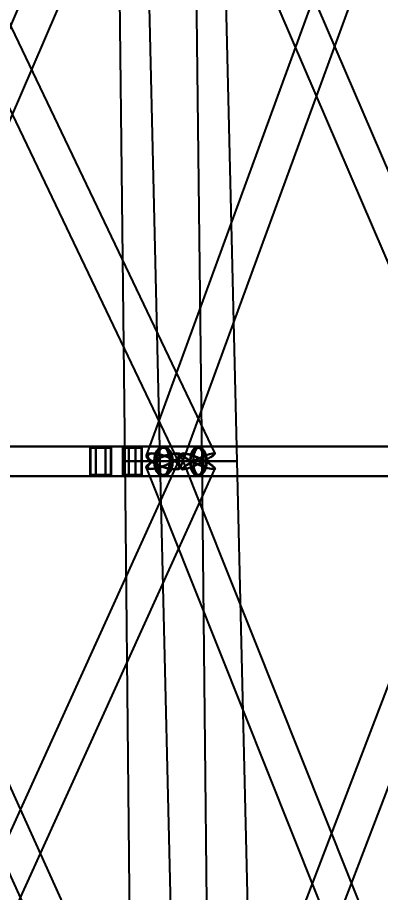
# Model space of a CAD drawing. Header units: millimetres. Extents: x -123812 to 252100, y -3000 to 639000.
# Drawn here: x 7129 to 12129, y 234055 to 246119 of the extents above; entities that cross this region are included whole.
import ezdxf

# ---------------------------------------------------------------- set-up
doc = ezdxf.new("R2010")
doc.units = ezdxf.units.MM
doc.layers.add('D-STR-DIM', color=7, linetype='Continuous', lineweight=13)
doc.layers.add('D-STR-STRC', color=7, linetype='Continuous', lineweight=25)
doc.styles.add('OpenSansCondensed-Light', font='OpenSansCondensed-Light.ttf')
doc.styles.add('TOWER_UNICODE', font='Arial Unicode.ttf')
doc.dimstyles.new('EZDXF', dxfattribs={"dimtxt": 0.25, "dimasz": 0.175, "dimexe": 0.375, "dimexo": 0.125, "dimgap": 0.1, "dimtad": 1, "dimlfac": 100, "dimzin": 12, "dimdsep": 46, "dimtxsty": 'OpenSansCondensed-Light', "dimblk": 'ARCHTICK', "dimcen": 2.5, "dimazin": 3, "dimtfac": 0.5, "dimtmove": 2, "dimatfit": 3})

# ---------------------------------------------------------------- blocks, each defined once
blk = doc.blocks.new('_ARCHTICK')
at = {"color": 0, "linetype": 'BYBLOCK', "const_width": 0.15}
blk.add_lwpolyline([(-0.5, -0.5), (0.5, 0.5)], dxfattribs=at)

msp = doc.modelspace()

# ---------------------------------------------------------------- linework, layer by layer
at = {"layer": 'D-STR-STRC'}
for points in [[(4956.5, 239902.1), (9258.4, 249902.1), (9253.4, 249920.1), (9232.8, 249943.5), (9198, 249970.8), (9151.3, 250000), (9096, 250029.2), (9035.8, 250056.5), (8974.8, 250079.9), (8917.2, 250097.9), (8866.9, 250109.2), (8827.3, 250113), (8801.1, 250109.2), (8790.2, 250097.9), (4488.3, 240097.9)], [(4616.5, 249890.4), (9391.4, 239890.4), (9403.2, 239886.5), (9429.9, 239890.4), (9469.5, 239901.7), (9519.5, 239919.8), (9576.3, 239943.3), (9636.1, 239970.6), (9694.9, 240000), (9748.6, 240029.4), (9793.6, 240056.7), (9826.8, 240080.2), (9845.9, 240098.3), (9849.6, 240109.6), (5074.8, 250109.6)], [(9151.6, 249902.1), (13453.9, 239902.1), (13464.9, 239890.8), (13491, 239887), (13530.6, 239890.8), (13580.9, 239902.1), (13638.5, 239920.1), (13699.5, 239943.5), (13759.7, 239970.8), (13815, 240000), (13861.7, 240029.2), (13896.5, 240056.5), (13917.1, 240079.9), (13922.1, 240097.9), (9619.8, 250097.9)], [(12553.3, 250080.2), (8899.3, 240080.2), (8906.3, 240056.7), (8929.1, 240029.4), (8966.2, 240000), (9015.1, 239970.6), (9072.5, 239943.3), (9134.5, 239919.8), (9196.8, 239901.7), (9255.1, 239890.4), (9305.6, 239886.5), (9344.8, 239890.4), (9369.9, 239901.7), (9379.3, 239919.8), (13033.3, 249919.8)], [(4722.4, 239796.8), (9139.3, 239796.8), (9162.3, 239803.7), (9183.7, 239824), (9202.1, 239856.3), (9216.3, 239898.4), (9225.1, 239947.4), (9228.2, 240000), (9225.1, 240052.6), (9216.3, 240101.6), (9202.1, 240143.7), (9183.7, 240176), (9162.3, 240196.3), (9139.3, 240203.2), (4722.4, 240203.2)], [(4963, 239796.8), (9620.5, 239796.8), (9638.8, 239803.7), (9655.9, 239824), (9670.6, 239856.3), (9681.8, 239898.4), (9688.9, 239947.4), (9691.3, 240000), (9688.9, 240052.6), (9681.8, 240101.6), (9670.6, 240143.7), (9655.9, 240176), (9638.8, 240196.3), (9620.5, 240203.2), (4963, 240203.2)], [(12966.3, 240203.2), (9139.3, 240203.2), (9105.8, 240196.3), (9074.5, 240176), (9047.7, 240143.7), (9027.1, 240101.6), (9014.2, 240052.6), (9009.7, 240000), (9014.2, 239947.4), (9027.1, 239898.4), (9047.7, 239856.3), (9074.5, 239824), (9105.8, 239803.7), (9139.3, 239796.8), (12966.3, 239796.8)], [(13688, 240203.2), (9620.5, 240203.2), (9591.1, 240196.3), (9563.6, 240176), (9540, 240143.7), (9521.9, 240101.6), (9510.5, 240052.6), (9506.7, 240000), (9510.5, 239947.4), (9521.9, 239898.4), (9540, 239856.3), (9563.6, 239824), (9591.1, 239803.7), (9620.5, 239796.8), (13688, 239796.8)], [(9472.3, 230107.4), (4951.6, 240107.4), (4934.4, 240111.2), (4902.8, 240107.4), (4858.8, 240096.3), (4805.6, 240078.6), (4746.7, 240055.6), (4686.1, 240028.8), (4628, 240000), (4576.4, 239971.2), (4534.7, 239944.4), (4505.7, 239921.4), (4491.6, 239903.7), (4493.2, 239892.6), (9013.8, 229892.6)], [(5310.5, 229891.1), (9848.3, 239891.1), (9852, 239902.4), (9839.9, 239920.3), (9812.9, 239943.6), (9772.7, 239970.8), (9722.2, 240000), (9664.7, 240029.2), (9604.3, 240056.4), (9544.9, 240079.7), (9490.7, 240097.6), (9445.3, 240108.9), (9411.9, 240112.7), (9392.7, 240108.9), (4854.9, 230108.9)], [(13358.7, 230097.6), (9373.4, 240097.6), (9355.3, 240108.9), (9322.5, 240112.7), (9277.3, 240108.9), (9222.6, 240097.6), (9162.3, 240079.7), (9100.4, 240056.4), (9041.1, 240029.2), (8988.6, 240000), (8946.3, 239970.8), (8917.2, 239943.6), (8903.2, 239920.3), (8905.3, 239902.4), (12890.7, 229902.4)], [(10095.1, 229903.7), (13922, 239903.7), (13926, 239921.4), (13913.8, 239944.4), (13886.2, 239971.2), (13845.1, 240000), (13793.3, 240028.8), (13734.3, 240055.6), (13672.2, 240078.6), (13611.1, 240096.3), (13555.3, 240107.4), (13508.5, 240111.2), (13474, 240107.4), (13454.1, 240096.3), (9627.2, 230096.3)]]:
    msp.add_lwpolyline(points, dxfattribs=at)
for points in [[(8493.1, 250000), (8607.2, 240000), (9671.5, 240000), (9555.5, 250000)], [(8854.5, 250000), (9088.4, 240000), (10152.7, 240000), (9916.9, 250000)], [(9268.9, 240000), (9264.5, 239947.4), (9251.6, 239898.4), (9231, 239856.3), (9204.1, 239824), (9172.9, 239803.7), (9139.3, 239796.8), (9105.8, 239803.7), (9074.5, 239824), (9047.7, 239856.3), (9027.1, 239898.4), (9014.2, 239947.4), (9009.7, 240000), (9014.2, 240052.6), (9027.1, 240101.6), (9047.7, 240143.7), (9074.5, 240176), (9105.8, 240196.3), (9139.3, 240203.2), (9172.9, 240196.3), (9204.1, 240176), (9231, 240143.7), (9251.6, 240101.6), (9264.5, 240052.6)], [(9228.2, 240000), (9225.1, 239947.4), (9216.3, 239898.4), (9202.1, 239856.3), (9183.7, 239824), (9162.3, 239803.7), (9139.3, 239796.8), (9116.3, 239803.7), (9094.9, 239824), (9076.5, 239856.3), (9062.4, 239898.4), (9053.5, 239947.4), (9050.5, 240000), (9053.5, 240052.6), (9062.4, 240101.6), (9076.5, 240143.7), (9094.9, 240176), (9116.3, 240196.3), (9139.3, 240203.2), (9162.3, 240196.3), (9183.7, 240176), (9202.1, 240143.7), (9216.3, 240101.6), (9225.1, 240052.6)], [(9734.4, 240000), (9730.5, 239947.4), (9719.1, 239898.4), (9701, 239856.3), (9677.5, 239824), (9650, 239803.7), (9620.5, 239796.8), (9591.1, 239803.7), (9563.6, 239824), (9540, 239856.3), (9521.9, 239898.4), (9510.5, 239947.4), (9506.7, 240000), (9510.5, 240052.6), (9521.9, 240101.6), (9540, 240143.7), (9563.6, 240176), (9591.1, 240196.3), (9620.5, 240203.2), (9650, 240196.3), (9677.5, 240176), (9701, 240143.7), (9719.1, 240101.6), (9730.5, 240052.6)], [(9691.3, 240000), (9688.9, 239947.4), (9681.8, 239898.4), (9670.6, 239856.3), (9655.9, 239824), (9638.8, 239803.7), (9620.5, 239796.8), (9602.2, 239803.7), (9585.1, 239824), (9570.5, 239856.3), (9559.3, 239898.4), (9552.2, 239947.4), (9549.8, 240000), (9552.2, 240052.6), (9559.3, 240101.6), (9570.5, 240143.7), (9585.1, 240176), (9602.2, 240196.3), (9620.5, 240203.2), (9638.8, 240196.3), (9655.9, 240176), (9670.6, 240143.7), (9681.8, 240101.6), (9688.9, 240052.6)], [(-66.7, 239800), (8341.5, 239800), (8341.5, 240200), (-66.7, 240200)], [(-46.2, 239800), (8756.6, 239800), (8756.6, 240200), (-46.2, 240200)], [(8129.3, 239800), (14567, 239800), (14567, 240200), (8129.3, 240200)], [(8129.3, 240200), (8420.1, 240200), (8420.1, 239800), (8129.3, 239800)], [(8138, 240188), (8411.4, 240188), (8411.4, 239812), (8138, 239812)], [(8208, 240200), (8341.5, 240200), (8341.5, 239800), (8208, 239800)], [(8212, 240188), (8337.4, 240188), (8337.4, 239812), (8212, 239812)], [(8580.5, 239800), (15513.9, 239800), (15513.9, 240200), (8580.5, 240200)], [(8580.5, 240200), (8840.3, 240200), (8840.3, 239800), (8580.5, 239800)], [(8588.3, 240188), (8832.5, 240188), (8832.5, 239812), (8588.3, 239812)], [(8664.2, 240200), (8756.6, 240200), (8756.6, 239800), (8664.2, 239800)], [(8666.9, 240188), (8753.8, 240188), (8753.8, 239812), (8666.9, 239812)], [(8966.2, 240000), (9015.1, 239970.6), (9072.5, 239943.3), (9134.5, 239919.8), (9196.8, 239901.7), (9255.1, 239890.4), (9305.6, 239886.5), (9344.8, 239890.4), (9369.9, 239901.7), (9379.3, 239919.8), (9372.4, 239943.3), (9349.6, 239970.6), (9312.5, 240000), (9263.5, 240029.4), (9206.1, 240056.7), (9144.2, 240080.2), (9081.9, 240098.3), (9023.5, 240109.6), (8973.1, 240113.5), (8933.9, 240109.6), (8908.8, 240098.3), (8899.3, 240080.2), (8906.3, 240056.7), (8929.1, 240029.4)], [(9290.1, 240000), (9237.5, 239970.8), (9178.3, 239943.6), (9116.4, 239920.3), (9056.1, 239902.4), (9001.4, 239891.1), (8956.1, 239887.3), (8923.4, 239891.1), (8905.3, 239902.4), (8903.2, 239920.3), (8917.2, 239943.6), (8946.3, 239970.8), (8988.6, 240000), (9041.1, 240029.2), (9100.4, 240056.4), (9162.3, 240079.7), (9222.6, 240097.6), (9277.3, 240108.9), (9322.5, 240112.7), (9355.3, 240108.9), (9373.4, 240097.6), (9375.5, 240079.7), (9361.5, 240056.4), (9332.4, 240029.2)], [(8983.2, 240000), (9027.4, 239973.5), (9079.1, 239948.8), (9135, 239927.7), (9191.1, 239911.4), (9243.7, 239901.2), (9289.2, 239897.7), (9324.5, 239901.2), (9347.2, 239911.4), (9355.7, 239927.7), (9349.5, 239948.8), (9328.9, 239973.5), (9295.4, 240000), (9251.3, 240026.5), (9199.6, 240051.2), (9143.7, 240072.3), (9087.6, 240088.6), (9034.9, 240098.8), (8989.4, 240102.3), (8954.1, 240098.8), (8931.5, 240088.6), (8923, 240072.3), (8929.2, 240051.2), (8949.8, 240026.5)], [(9275.2, 240000), (9227.9, 239973.7), (9174.5, 239949.2), (9118.7, 239928.1), (9064.3, 239912), (9015, 239901.8), (8974.2, 239898.4), (8944.6, 239901.8), (8928.3, 239912), (8926.4, 239928.1), (8939.1, 239949.2), (8965.3, 239973.7), (9003.4, 240000), (9050.8, 240026.3), (9104.2, 240050.8), (9160, 240071.9), (9214.4, 240088), (9263.7, 240098.2), (9304.5, 240101.6), (9334.1, 240098.2), (9350.3, 240088), (9352.2, 240071.9), (9339.6, 240050.8), (9313.4, 240026.3)], [(9258.7, 240000), (9254.7, 239951.5), (9242.7, 239906.4), (9223.8, 239867.6), (9199, 239837.9), (9170.2, 239819.2), (9139.3, 239812.8), (9108.4, 239819.2), (9079.6, 239837.9), (9054.9, 239867.6), (9035.9, 239906.4), (9024, 239951.5), (9020, 240000), (9024, 240048.5), (9035.9, 240093.6), (9054.9, 240132.4), (9079.6, 240162.1), (9108.4, 240180.8), (9139.3, 240187.2), (9170.2, 240180.8), (9199, 240162.1), (9223.8, 240132.4), (9242.7, 240093.6), (9254.7, 240048.5)], [(9221.2, 240000), (9218.4, 239951.5), (9210.2, 239906.4), (9197.2, 239867.6), (9180.2, 239837.9), (9160.5, 239819.2), (9139.3, 239812.8), (9118.2, 239819.2), (9098.4, 239837.9), (9081.5, 239867.6), (9068.5, 239906.4), (9060.3, 239951.5), (9057.5, 240000), (9060.3, 240048.5), (9068.5, 240093.6), (9081.5, 240132.4), (9098.4, 240162.1), (9118.2, 240180.8), (9139.3, 240187.2), (9160.5, 240180.8), (9180.2, 240162.1), (9197.2, 240132.4), (9210.2, 240093.6), (9218.4, 240048.5)], [(9722.2, 240000), (9772.7, 239970.8), (9812.9, 239943.6), (9839.9, 239920.3), (9852, 239902.4), (9848.3, 239891.1), (9829.1, 239887.3), (9795.7, 239891.1), (9750.3, 239902.4), (9696.1, 239920.3), (9636.8, 239943.6), (9576.3, 239970.8), (9518.9, 240000), (9468.3, 240029.2), (9428.2, 240056.4), (9401.1, 240079.7), (9389, 240097.6), (9392.7, 240108.9), (9411.9, 240112.7), (9445.3, 240108.9), (9490.7, 240097.6), (9544.9, 240079.7), (9604.3, 240056.4), (9664.7, 240029.2)], [(9546.1, 240000), (9492.4, 239970.6), (9447.5, 239943.3), (9414.3, 239919.8), (9395.2, 239901.7), (9391.4, 239890.4), (9403.2, 239886.5), (9429.9, 239890.4), (9469.5, 239901.7), (9519.5, 239919.8), (9576.3, 239943.3), (9636.1, 239970.6), (9694.9, 240000), (9748.6, 240029.4), (9793.6, 240056.7), (9826.8, 240080.2), (9845.9, 240098.3), (9849.6, 240109.6), (9837.8, 240113.5), (9811.1, 240109.6), (9771.5, 240098.3), (9721.6, 240080.2), (9664.7, 240056.7), (9604.9, 240029.4)], [(9712.2, 240000), (9757.7, 239973.7), (9793.9, 239949.2), (9818.3, 239928.1), (9829.2, 239912), (9825.9, 239901.8), (9808.6, 239898.4), (9778.5, 239901.8), (9737.6, 239912), (9688.7, 239928.1), (9635.2, 239949.2), (9580.7, 239973.7), (9528.9, 240000), (9483.3, 240026.3), (9447.1, 240050.8), (9422.7, 240071.9), (9411.8, 240088), (9415.1, 240098.2), (9432.5, 240101.6), (9462.6, 240098.2), (9503.5, 240088), (9552.4, 240071.9), (9605.9, 240050.8), (9660.4, 240026.3)], [(9553.5, 240000), (9505, 239973.5), (9464.5, 239948.8), (9434.6, 239927.7), (9417.3, 239911.4), (9413.9, 239901.2), (9424.6, 239897.7), (9448.7, 239901.2), (9484.4, 239911.4), (9529.4, 239927.7), (9580.7, 239948.8), (9634.6, 239973.5), (9687.6, 240000), (9736, 240026.5), (9776.5, 240051.2), (9806.5, 240072.3), (9823.7, 240088.6), (9827.1, 240098.8), (9816.4, 240102.3), (9792.4, 240098.8), (9756.6, 240088.6), (9711.6, 240072.3), (9660.4, 240051.2), (9606.4, 240026.5)], [(9725.4, 240000), (9721.8, 239951.5), (9711.4, 239906.4), (9694.7, 239867.6), (9673, 239837.9), (9647.7, 239819.2), (9620.5, 239812.8), (9593.4, 239819.2), (9568.1, 239837.9), (9546.3, 239867.6), (9529.7, 239906.4), (9519.2, 239951.5), (9515.6, 240000), (9519.2, 240048.5), (9529.7, 240093.6), (9546.3, 240132.4), (9568.1, 240162.1), (9593.4, 240180.8), (9620.5, 240187.2), (9647.7, 240180.8), (9673, 240162.1), (9694.7, 240132.4), (9711.4, 240093.6), (9721.8, 240048.5)], [(9685.7, 240000), (9683.5, 239951.5), (9677, 239906.4), (9666.6, 239867.6), (9653.1, 239837.9), (9637.4, 239819.2), (9620.5, 239812.8), (9603.7, 239819.2), (9587.9, 239837.9), (9574.4, 239867.6), (9564.1, 239906.4), (9557.6, 239951.5), (9555.3, 240000), (9557.6, 240048.5), (9564.1, 240093.6), (9574.4, 240132.4), (9587.9, 240162.1), (9603.7, 240180.8), (9620.5, 240187.2), (9637.4, 240180.8), (9653.1, 240162.1), (9666.6, 240132.4), (9677, 240093.6), (9683.5, 240048.5)], [(8607.2, 240000), (8710, 230000), (9776.1, 230000), (9671.5, 240000)], [(9671.5, 240000), (9653.4, 240000), (9600.2, 240000), (9515.6, 240000), (9405.4, 240000), (9277.1, 240000), (9139.3, 240000), (9001.6, 240000), (8873.3, 240000), (8763.1, 240000), (8678.5, 240000), (8625.3, 240000), (8607.2, 240000), (8625.3, 240000), (8678.5, 240000), (8763.1, 240000), (8873.3, 240000), (9001.6, 240000), (9139.3, 240000), (9277.1, 240000), (9405.4, 240000), (9515.6, 240000), (9600.2, 240000), (9653.4, 240000)], [(9088.4, 240000), (9328, 230000), (10394.2, 230000), (10152.7, 240000)], [(10152.7, 240000), (10134.5, 240000), (10081.4, 240000), (9996.8, 240000), (9886.6, 240000), (9758.3, 240000), (9620.5, 240000), (9482.8, 240000), (9354.4, 240000), (9244.2, 240000), (9159.7, 240000), (9106.5, 240000), (9088.4, 240000), (9106.5, 240000), (9159.7, 240000), (9244.2, 240000), (9354.4, 240000), (9482.8, 240000), (9620.5, 240000), (9758.3, 240000), (9886.6, 240000), (9996.8, 240000), (10081.4, 240000), (10134.5, 240000)]]:
    msp.add_lwpolyline(points, close=True, dxfattribs=at)

# ---------------------------------------------------------------- dimensions: what is measured, and where the dimension line sits
at = {"layer": 'D-STR-DIM'}
for base, p2 in [((187000, 0), (0, 450000)), ((250000, 0), (0, 375000)), ((124000, 0), (0, 350000))]:
    msp.add_linear_dim(base=base, p1=(0, 0), p2=p2, angle=90, dimstyle='EZDXF', override={"dimtxt": 8400, "dimasz": 3750, "dimexe": 2100, "dimexo": 1800, "dimgap": 2100, "dimtad": 1, "dimdec": 0, "dimlfac": 1, "dimlunit": 2, "dimtxsty": 'TOWER_UNICODE', "dimclrd": 7, "dimclre": 7, "dimclrt": 7}, dxfattribs=at).render()

doc.saveas('drawing.dxf')
